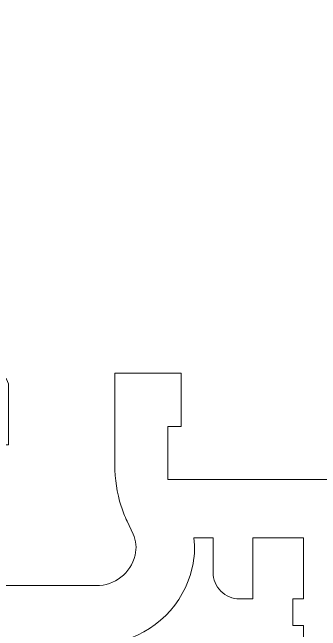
# Model space of a CAD drawing. Header units: millimetres. Extents: x 2715 to 5047, y -920 to 3095.
# Drawn here: x 4066.12 to 4077.73, y 38.46 to 61.76 of the extents above; entities that cross this region are included whole.
import ezdxf

# ---------------------------------------------------------------- set-up
doc = ezdxf.new("R2010")
doc.units = ezdxf.units.MM
doc.header["$MEASUREMENT"] = 0
doc.layers.add('0_Pen_No__1', color=7, linetype='Continuous', lineweight=13)
doc.layers.add('0_Pen_No__141', color=7, linetype='Continuous', lineweight=20)

msp = doc.modelspace()

# ---------------------------------------------------------------- linework, layer by layer
at = {"layer": '0_Pen_No__1', "color": 7, "linetype": 'Continuous', "lineweight": 13}
msp.add_lwpolyline([(4077.079, 41.958), (4075.179, 41.958), (4075.179, 39.658), (4074.679, 39.658, -0.414214), (4073.679, 40.658), (4073.679, 41.958), (4072.96, 41.958, -0.082733), (4072.896, 40.843, -0.290501), (4070.079, 38.045), (4070.079, 26.658), (4074.179, 26.658), (4074.179, 27.358), (4075.179, 27.358), (4075.179, 26.658), (4077.079, 26.658), (4077.079, 38.658), (4076.679, 38.658), (4076.679, 39.658), (4077.079, 39.658)], format="xyb", close=True, dxfattribs=at)
at = {"layer": '0_Pen_No__141', "color": 7, "linetype": 'Continuous', "lineweight": 20}
msp.add_lwpolyline([(4060.979, 2.658), (4060.979, 47.158, -0.414214), (4061.979, 48.158), (4065.479, 48.158, -0.414214), (4065.979, 47.658), (4065.979, 45.458), (4063.979, 45.458), (4063.979, 41.158, 0.414214), (4064.979, 40.158), (4069.279, 40.158, 0.34534), (4070.743, 41.301, 0.172154), (4070.667, 42.099), (4070.441, 42.584, -0.030841), (4070.217, 43.158, -0.078412), (4069.979, 44.7), (4069.979, 48.158), (4072.479, 48.158), (4072.479, 46.158), (4071.979, 46.158), (4071.979, 44.158), (4111.379, 44.158), (4122.762, 42.153)], format="xyb", dxfattribs=at)

doc.saveas('drawing.dxf')
